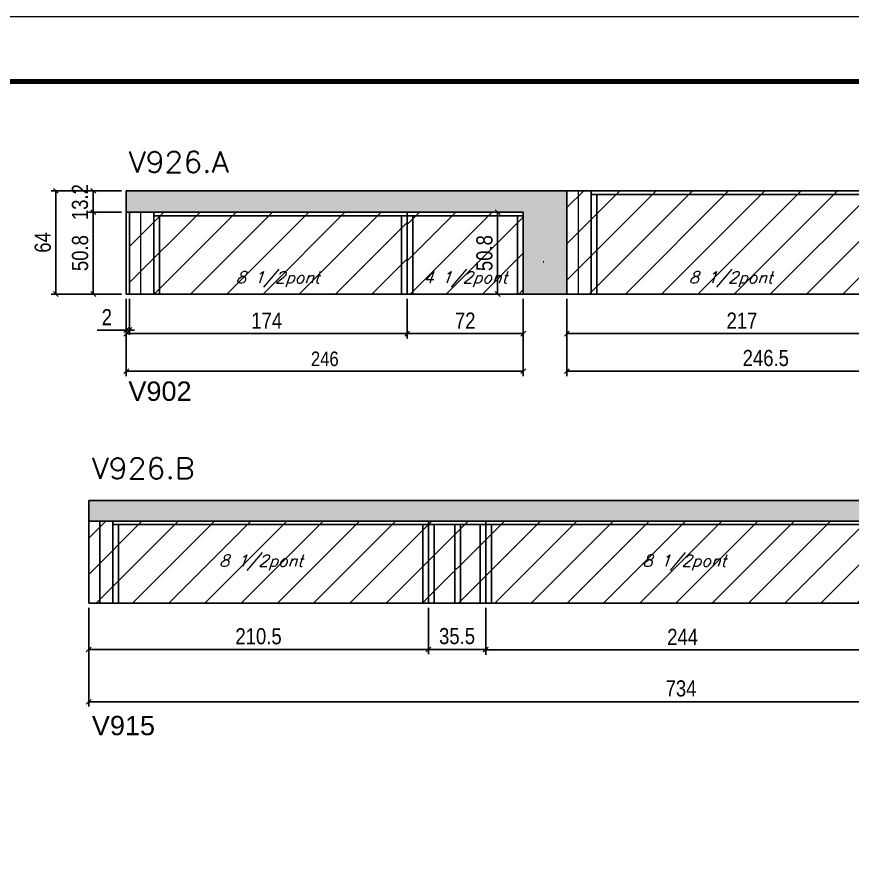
# Model space of a CAD drawing. Extents: x -20960 to -5926, y -2106 to 21915.
# Drawn here: x -10194 to -9676, y 12202 to 12727 of the extents above; entities that cross this region are included whole.
import ezdxf

# ---------------------------------------------------------------- set-up
doc = ezdxf.new("R2010")
doc.units = 0
doc.linetypes.add('DASHED', pattern=[0.75, 0.5, -0.25])
for name, color, linetype in [('5', 5, 'Continuous'), ('COTA', 241, 'Continuous'), ('Painéis', 200, 'Continuous'), ('Reaproveitamento', 251, 'Continuous'), ('SARR_2.2x7', 40, 'Continuous'), ('SARR_3.5x7', 81, 'Continuous'), ('texto', 7, 'Continuous')]:
    doc.layers.add(name, color=color, linetype=linetype)
for name, color, linetype, lineweight in [('Folhas', 255, 'Continuous', 9), ('Sarr 2.2x7', 40, 'Continuous', 9), ('SARRAFO DE PRESSAO', 251, 'DASHED', 9), ('Texto Seção', 7, 'Continuous', 15)]:
    doc.layers.add(name, color=color, linetype=linetype, lineweight=lineweight)
doc.styles.add('COTA TECNICA', font='techl___.ttf', dxfattribs={"height": 10})
doc.styles.add('COTA TECNICA-50', font='techl___.ttf', dxfattribs={"height": 9})
doc.styles.add('REGUA-120', font='ROMANS.shx', dxfattribs={"height": 15})
doc.styles.add('Romans', font='romans.shx')
doc.styles.get("Standard").update_dxf_attribs({"font": 'arial.ttf'})
doc.dimstyles.new('COTA PAINEL-50', dxfattribs={"dimtxt": 9, "dimasz": 3, "dimexe": 3, "dimexo": 3, "dimgap": 3, "dimtad": 1, "dimdec": 1, "dimzin": 12, "dimdsep": 46, "dimtxsty": 'COTA TECNICA-50', "dimblk1": 'OBLIQUE', "dimblk2": 'OBLIQUE', "dimsah": 1, "dimcen": 0.9, "dimclrd": 4, "dimclre": 4, "dimclrt": 240, "dimadec": 1, "dimazin": 3, "dimtfac": 1, "dimtdec": 1, "dimtmove": 0, "dimatfit": 3, "dimfxl": 1, "dimtolj": 1, "dimtzin": 12, "dimarcsym": 0})
doc.dimstyles.new('PAINEL', dxfattribs={"dimtxt": 10, "dimasz": 3, "dimexe": 3, "dimexo": 3, "dimgap": 3, "dimtad": 1, "dimdec": 1, "dimzin": 12, "dimdsep": 46, "dimtxsty": 'COTA TECNICA', "dimblk1": 'OBLIQUE', "dimblk2": 'OBLIQUE', "dimsah": 1, "dimcen": 0.9, "dimclrd": 4, "dimclre": 4, "dimclrt": 240, "dimadec": 1, "dimazin": 3, "dimtfac": 1, "dimtdec": 1, "dimtmove": 0, "dimatfit": 3, "dimfxl": 1, "dimtolj": 1, "dimtzin": 12, "dimarcsym": 0})
pattern_1 = [(45, (-149377.054, -10102.916), (-11.2253202, 11.2253202), [])]
pattern_2 = [(45, (-149354.583, -10171.927), (-11.2253202, 11.2253202), [])]

# ---------------------------------------------------------------- blocks, each defined once
blk = doc.blocks.new('9999999999')
at = {"layer": 'Folhas'}
blk.add_lwpolyline([(98138.98, 34190.21), (99623.98, 34190.21), (99623.98, 35240.21), (98138.98, 35240.21)], close=True, dxfattribs=at)
at = {"layer": 'Folhas', "color": 30, "const_width": 3}
blk.add_lwpolyline([(98213.98, 34230.21), (99583.98, 34230.21), (99583.98, 35200.21), (98213.98, 35200.21)], close=True, dxfattribs=at)
blk = doc.blocks.new('_Oblique')
at = {"color": 0, "linetype": 'ByBlock', "lineweight": -2}
blk.add_line((-0.5, -0.5), (0.5, 0.5), dxfattribs=at)
blk = doc.blocks.new('*D1269')
at = {"layer": 'COTA', "color": 4, "linetype": 'ByBlock', "lineweight": -2, "transparency": 16777216}
for p, q in [((-9903.47, 12360.58), (-9903.47, 12331.53)), ((-9659.47, 12360.58), (-9659.47, 12331.53)), ((-9903.47, 12334.53), (-9659.47, 12334.53))]:
    blk.add_line(p, q, dxfattribs=at)
at = {"layer": 'Defpoints', "color": 0, "linetype": 'ByBlock', "transparency": 16777216}
for p in [(-9903.47, 12363.58), (-9659.47, 12363.58), (-9659.47, 12334.53)]:
    blk.add_point(p, dxfattribs=at)
at = {"layer": 'COTA', "color": 4, "linetype": 'ByBlock', "lineweight": -2, "transparency": 16777216, "xscale": 3, "yscale": 3, "zscale": 3, "rotation": 180}
blk.add_blockref('_Oblique', (-9903.47, 12334.53), dxfattribs=at)
at = {"layer": 'COTA', "color": 4, "linetype": 'ByBlock', "lineweight": -2, "transparency": 16777216, "xscale": 3, "yscale": 3, "zscale": 3}
blk.add_blockref('_Oblique', (-9659.47, 12334.53), dxfattribs=at)
at = {"layer": 'COTA', "color": 240, "linetype": 'ByBlock', "transparency": 16777216, "insert": (-9781.47, 12342.6), "char_height": 10, "attachment_point": 5, "style": 'COTA TECNICA'}
blk.add_mtext('\\A1;244', dxfattribs=at)
blk = doc.blocks.new('*D1272')
at = {"layer": 'COTA', "color": 4, "linetype": 'ByBlock', "lineweight": -2, "transparency": 16777216}
for p, q in [((-9853.17, 12552.03), (-9853.17, 12527.53)), ((-9636.17, 12552.03), (-9636.17, 12527.53)), ((-9853.17, 12530.53), (-9636.17, 12530.53))]:
    blk.add_line(p, q, dxfattribs=at)
at = {"layer": 'Defpoints', "color": 0, "linetype": 'ByBlock', "transparency": 16777216}
for p in [(-9853.17, 12555.03), (-9636.17, 12555.03), (-9636.17, 12530.53)]:
    blk.add_point(p, dxfattribs=at)
at = {"layer": 'COTA', "color": 4, "linetype": 'ByBlock', "lineweight": -2, "transparency": 16777216, "xscale": 3, "yscale": 3, "zscale": 3, "rotation": 180}
blk.add_blockref('_Oblique', (-9853.17, 12530.53), dxfattribs=at)
at = {"layer": 'COTA', "color": 4, "linetype": 'ByBlock', "lineweight": -2, "transparency": 16777216, "xscale": 3, "yscale": 3, "zscale": 3}
blk.add_blockref('_Oblique', (-9636.17, 12530.53), dxfattribs=at)
at = {"layer": 'COTA', "color": 240, "linetype": 'ByBlock', "transparency": 16777216, "insert": (-9744.67, 12538.6), "char_height": 10, "attachment_point": 5, "style": 'COTA TECNICA'}
blk.add_mtext('\\A1;217', dxfattribs=at)
blk = doc.blocks.new('*D1275')
at = {"layer": 'COTA', "color": 4, "linetype": 'ByBlock', "lineweight": -2, "transparency": 16777216}
for p, q in [((-9853.17, 12552.03), (-9853.17, 12504.25)), ((-9606.67, 12552.03), (-9606.67, 12504.25)), ((-9853.17, 12507.25), (-9606.67, 12507.25))]:
    blk.add_line(p, q, dxfattribs=at)
at = {"layer": 'Defpoints', "color": 0, "linetype": 'ByBlock', "transparency": 16777216}
for p in [(-9853.17, 12555.03), (-9606.67, 12555.03), (-9606.67, 12507.25)]:
    blk.add_point(p, dxfattribs=at)
at = {"layer": 'COTA', "color": 4, "linetype": 'ByBlock', "lineweight": -2, "transparency": 16777216, "xscale": 3, "yscale": 3, "zscale": 3, "rotation": 180}
blk.add_blockref('_Oblique', (-9853.17, 12507.25), dxfattribs=at)
at = {"layer": 'COTA', "color": 4, "linetype": 'ByBlock', "lineweight": -2, "transparency": 16777216, "xscale": 3, "yscale": 3, "zscale": 3}
blk.add_blockref('_Oblique', (-9606.67, 12507.25), dxfattribs=at)
at = {"layer": 'COTA', "color": 240, "linetype": 'ByBlock', "transparency": 16777216, "insert": (-9729.92, 12515.36), "char_height": 10, "attachment_point": 5, "style": 'COTA TECNICA'}
blk.add_mtext('\\A1;246.5', dxfattribs=at)
blk = doc.blocks.new('*D1276')
at = {"layer": 'COTA', "color": 4, "linetype": 'ByBlock', "lineweight": -2, "transparency": 16777216}
for p, q in [((-10129.17, 12605.83), (-10149.61, 12605.83)), ((-10146.61, 12555.03), (-10146.61, 12605.83)), ((-10129.17, 12555.03), (-10149.61, 12555.03))]:
    blk.add_line(p, q, dxfattribs=at)
at = {"layer": 'Defpoints', "color": 0, "linetype": 'ByBlock', "transparency": 16777216}
for p in [(-10146.61, 12605.83), (-10126.17, 12605.83), (-10126.17, 12555.03)]:
    blk.add_point(p, dxfattribs=at)
at = {"layer": 'COTA', "color": 4, "linetype": 'ByBlock', "lineweight": -2, "transparency": 16777216, "xscale": 3, "yscale": 3, "zscale": 3}
for p, rotation in [((-10146.61, 12605.83), 90), ((-10146.61, 12555.03), 270)]:
    blk.add_blockref('_Oblique', p, dxfattribs=dict(at, rotation=rotation))
at = {"layer": 'COTA', "color": 240, "linetype": 'ByBlock', "transparency": 16777216, "insert": (-10154.74, 12580.43), "char_height": 10, "attachment_point": 5, "rotation": 90, "style": 'COTA TECNICA'}
blk.add_mtext('\\A1;50.8', dxfattribs=at)
blk = doc.blocks.new('*D1277')
at = {"layer": 'COTA', "color": 4, "linetype": 'ByBlock', "lineweight": -2, "transparency": 16777216}
for p, q in [((-10129.17, 12619.03), (-10149.61, 12619.03)), ((-10146.61, 12605.83), (-10146.61, 12619.03)), ((-10129.17, 12605.83), (-10149.61, 12605.83))]:
    blk.add_line(p, q, dxfattribs=at)
at = {"layer": 'Defpoints', "color": 0, "linetype": 'ByBlock', "transparency": 16777216}
for p in [(-10146.61, 12619.03), (-10126.17, 12619.03), (-10126.17, 12605.83)]:
    blk.add_point(p, dxfattribs=at)
at = {"layer": 'COTA', "color": 4, "linetype": 'ByBlock', "lineweight": -2, "transparency": 16777216, "xscale": 3, "yscale": 3, "zscale": 3}
for p, rotation in [((-10146.61, 12619.03), 90), ((-10146.61, 12605.83), 270)]:
    blk.add_blockref('_Oblique', p, dxfattribs=dict(at, rotation=rotation))
at = {"layer": 'COTA', "color": 240, "linetype": 'ByBlock', "transparency": 16777216, "insert": (-10154.83, 12612.03), "char_height": 10, "attachment_point": 5, "rotation": 90, "style": 'COTA TECNICA'}
blk.add_mtext('\\A1;13.2', dxfattribs=at)
blk = doc.blocks.new('*D1524')
at = {"layer": 'COTA', "color": 4, "lineweight": -2, "transparency": 16777216}
for p, q in [((-10126.17, 12552.03), (-10126.17, 12529.73)), ((-10124.17, 12552.03), (-10124.17, 12529.73)), ((-10126.17, 12532.73), (-10144.28, 12532.73)), ((-10124.17, 12532.73), (-10126.17, 12532.73)), ((-10124.17, 12532.73), (-10121.17, 12532.73))]:
    blk.add_line(p, q, dxfattribs=at)
at = {"layer": 'Defpoints', "color": 0, "transparency": 16777216}
for p in [(-10126.17, 12555.03), (-10124.17, 12555.03), (-10126.17, 12532.73)]:
    blk.add_point(p, dxfattribs=at)
at = {"layer": 'COTA', "color": 4, "lineweight": -2, "transparency": 16777216, "xscale": 3, "yscale": 3, "zscale": 3}
blk.add_blockref('_Oblique', (-10126.17, 12532.73), dxfattribs=at)
at = {"layer": 'COTA', "color": 4, "lineweight": -2, "transparency": 16777216, "xscale": 3, "yscale": 3, "zscale": 3, "rotation": 180}
blk.add_blockref('_Oblique', (-10124.17, 12532.73), dxfattribs=at)
at = {"layer": 'COTA', "color": 240, "transparency": 16777216, "insert": (-10138.23, 12540.73), "char_height": 10, "attachment_point": 5, "style": 'COTA TECNICA'}
blk.add_mtext('\\A1;2', dxfattribs=at)
blk = doc.blocks.new('*D1525')
at = {"layer": 'COTA', "color": 4, "lineweight": -2, "transparency": 16777216}
for p, q in [((-10149.47, 12360.58), (-10149.47, 12331.8)), ((-9938.97, 12360.58), (-9938.97, 12331.8)), ((-10149.47, 12334.8), (-9938.97, 12334.8))]:
    blk.add_line(p, q, dxfattribs=at)
at = {"layer": 'Defpoints', "color": 0, "transparency": 16777216}
for p in [(-10149.47, 12363.58), (-9938.97, 12363.58), (-9938.97, 12334.8)]:
    blk.add_point(p, dxfattribs=at)
at = {"layer": 'COTA', "color": 4, "lineweight": -2, "transparency": 16777216, "xscale": 3, "yscale": 3, "zscale": 3, "rotation": 180}
blk.add_blockref('_Oblique', (-10149.47, 12334.8), dxfattribs=at)
at = {"layer": 'COTA', "color": 4, "lineweight": -2, "transparency": 16777216, "xscale": 3, "yscale": 3, "zscale": 3}
blk.add_blockref('_Oblique', (-9938.97, 12334.8), dxfattribs=at)
at = {"layer": 'COTA', "color": 240, "transparency": 16777216, "insert": (-10044.22, 12342.91), "char_height": 10, "attachment_point": 5, "style": 'COTA TECNICA'}
blk.add_mtext('\\A1;210.5', dxfattribs=at)
blk = doc.blocks.new('*D1526')
at = {"layer": 'COTA', "color": 4, "lineweight": -2, "transparency": 16777216}
for p, q in [((-9938.97, 12360.58), (-9938.97, 12331.8)), ((-9903.47, 12360.58), (-9903.47, 12331.8)), ((-9938.97, 12334.8), (-9903.47, 12334.8))]:
    blk.add_line(p, q, dxfattribs=at)
at = {"layer": 'Defpoints', "color": 0, "transparency": 16777216}
for p in [(-9938.97, 12363.58), (-9903.47, 12363.58), (-9903.47, 12334.8)]:
    blk.add_point(p, dxfattribs=at)
at = {"layer": 'COTA', "color": 4, "lineweight": -2, "transparency": 16777216, "xscale": 3, "yscale": 3, "zscale": 3, "rotation": 180}
blk.add_blockref('_Oblique', (-9938.97, 12334.8), dxfattribs=at)
at = {"layer": 'COTA', "color": 4, "lineweight": -2, "transparency": 16777216, "xscale": 3, "yscale": 3, "zscale": 3}
blk.add_blockref('_Oblique', (-9903.47, 12334.8), dxfattribs=at)
at = {"layer": 'COTA', "color": 240, "transparency": 16777216, "insert": (-9921.22, 12343.02), "char_height": 10, "attachment_point": 5, "style": 'COTA TECNICA'}
blk.add_mtext('\\A1;35.5', dxfattribs=at)
blk = doc.blocks.new('*D1527')
at = {"layer": 'COTA', "color": 4, "lineweight": -2, "transparency": 16777216}
for p, q in [((-10129.17, 12619.03), (-10172.79, 12619.03)), ((-10169.79, 12555.03), (-10169.79, 12619.03)), ((-10129.17, 12555.03), (-10172.79, 12555.03))]:
    blk.add_line(p, q, dxfattribs=at)
at = {"layer": 'Defpoints', "color": 0, "transparency": 16777216}
for p in [(-10169.79, 12619.03), (-10126.17, 12619.03), (-10126.17, 12555.03)]:
    blk.add_point(p, dxfattribs=at)
at = {"layer": 'COTA', "color": 4, "lineweight": -2, "transparency": 16777216, "xscale": 3, "yscale": 3, "zscale": 3}
for p, rotation in [((-10169.79, 12619.03), 90), ((-10169.79, 12555.03), 270)]:
    blk.add_blockref('_Oblique', p, dxfattribs=dict(at, rotation=rotation))
at = {"layer": 'COTA', "color": 240, "transparency": 16777216, "insert": (-10177.89, 12587.03), "char_height": 10, "attachment_point": 5, "rotation": 90, "style": 'COTA TECNICA'}
blk.add_mtext('\\A1;64', dxfattribs=at)
blk = doc.blocks.new('*D1529')
at = {"layer": 'COTA', "color": 4, "lineweight": -2, "ltscale": 25, "transparency": 16777216}
for p, q in [((-10149.47, 12360.58), (-10149.47, 12299.37)), ((-9415.47, 12360.58), (-9415.47, 12299.37)), ((-9415.47, 12302.37), (-10149.47, 12302.37))]:
    blk.add_line(p, q, dxfattribs=at)
at = {"layer": 'Defpoints', "color": 0, "ltscale": 25, "transparency": 16777216}
for p in [(-10149.47, 12363.58), (-9415.47, 12363.58), (-10149.47, 12302.37)]:
    blk.add_point(p, dxfattribs=at)
at = {"layer": 'COTA', "color": 4, "lineweight": -2, "ltscale": 25, "transparency": 16777216, "xscale": 3, "yscale": 3, "zscale": 3, "rotation": 180}
blk.add_blockref('_Oblique', (-10149.47, 12302.37), dxfattribs=at)
at = {"layer": 'COTA', "color": 4, "lineweight": -2, "ltscale": 25, "transparency": 16777216, "xscale": 3, "yscale": 3, "zscale": 3}
blk.add_blockref('_Oblique', (-9415.47, 12302.37), dxfattribs=at)
at = {"layer": 'COTA', "color": 240, "ltscale": 25, "transparency": 16777216, "insert": (-9782.47, 12310.58), "char_height": 10, "attachment_point": 5, "style": 'COTA TECNICA'}
blk.add_mtext('\\A1;734', dxfattribs=at)
blk = doc.blocks.new('*D1530')
at = {"layer": 'COTA', "color": 4, "lineweight": -2, "ltscale": 25, "transparency": 16777216}
for p, q in [((-10126.17, 12552.03), (-10126.17, 12527.53)), ((-9952.17, 12552.03), (-9952.17, 12527.53)), ((-10126.17, 12530.53), (-9952.17, 12530.53))]:
    blk.add_line(p, q, dxfattribs=at)
at = {"layer": 'Defpoints', "color": 0, "ltscale": 25, "transparency": 16777216}
for p in [(-10126.17, 12555.03), (-9952.17, 12555.03), (-9952.17, 12530.53)]:
    blk.add_point(p, dxfattribs=at)
at = {"layer": 'COTA', "color": 4, "lineweight": -2, "ltscale": 25, "transparency": 16777216, "xscale": 3, "yscale": 3, "zscale": 3, "rotation": 180}
blk.add_blockref('_Oblique', (-10126.17, 12530.53), dxfattribs=at)
at = {"layer": 'COTA', "color": 4, "lineweight": -2, "ltscale": 25, "transparency": 16777216, "xscale": 3, "yscale": 3, "zscale": 3}
blk.add_blockref('_Oblique', (-9952.17, 12530.53), dxfattribs=at)
at = {"layer": 'COTA', "color": 240, "ltscale": 25, "transparency": 16777216, "insert": (-10039.17, 12538.6), "char_height": 10, "attachment_point": 5, "style": 'COTA TECNICA'}
blk.add_mtext('\\A1;174', dxfattribs=at)
blk = doc.blocks.new('*D1531')
at = {"layer": 'COTA', "color": 4, "lineweight": -2, "ltscale": 25, "transparency": 16777216}
for p, q in [((-9952.17, 12552.03), (-9952.17, 12527.53)), ((-9880.17, 12552.03), (-9880.17, 12527.53)), ((-9952.17, 12530.53), (-9880.17, 12530.53))]:
    blk.add_line(p, q, dxfattribs=at)
at = {"layer": 'Defpoints', "color": 0, "ltscale": 25, "transparency": 16777216}
for p in [(-9952.17, 12555.03), (-9880.17, 12555.03), (-9880.17, 12530.53)]:
    blk.add_point(p, dxfattribs=at)
at = {"layer": 'COTA', "color": 4, "lineweight": -2, "ltscale": 25, "transparency": 16777216, "xscale": 3, "yscale": 3, "zscale": 3, "rotation": 180}
blk.add_blockref('_Oblique', (-9952.17, 12530.53), dxfattribs=at)
at = {"layer": 'COTA', "color": 4, "lineweight": -2, "ltscale": 25, "transparency": 16777216, "xscale": 3, "yscale": 3, "zscale": 3}
blk.add_blockref('_Oblique', (-9880.17, 12530.53), dxfattribs=at)
at = {"layer": 'COTA', "color": 240, "ltscale": 25, "transparency": 16777216, "insert": (-9916.17, 12538.6), "char_height": 10, "attachment_point": 5, "style": 'COTA TECNICA'}
blk.add_mtext('\\A1;72', dxfattribs=at)
blk = doc.blocks.new('*D1535')
at = {"layer": 'COTA', "color": 4, "lineweight": -2, "ltscale": 25, "transparency": 16777216}
for p, q in [((-9883.17, 12605.83), (-9899.08, 12605.83)), ((-9896.08, 12605.83), (-9896.08, 12555.03)), ((-9883.17, 12555.03), (-9899.08, 12555.03))]:
    blk.add_line(p, q, dxfattribs=at)
at = {"layer": 'Defpoints', "color": 0, "ltscale": 25, "transparency": 16777216}
for p in [(-9880.17, 12605.83), (-9896.08, 12555.03), (-9880.17, 12555.03)]:
    blk.add_point(p, dxfattribs=at)
at = {"layer": 'COTA', "color": 4, "lineweight": -2, "ltscale": 25, "transparency": 16777216, "xscale": 3, "yscale": 3, "zscale": 3}
for p, rotation in [((-9896.08, 12605.83), 90), ((-9896.08, 12555.03), 270)]:
    blk.add_blockref('_Oblique', p, dxfattribs=dict(at, rotation=rotation))
at = {"layer": 'COTA', "color": 240, "ltscale": 25, "transparency": 16777216, "insert": (-9904.22, 12580.43), "char_height": 10, "attachment_point": 5, "rotation": 90, "style": 'COTA TECNICA'}
blk.add_mtext('\\A1;50.8', dxfattribs=at)
blk = doc.blocks.new('*D1550')
at = {"layer": 'COTA', "color": 4, "lineweight": -2, "transparency": 16777216}
for p, q in [((-10126.17, 12552.03), (-10126.17, 12504.25)), ((-9880.17, 12552.03), (-9880.17, 12504.25)), ((-9880.17, 12507.25), (-10126.17, 12507.25))]:
    blk.add_line(p, q, dxfattribs=at)
at = {"layer": 'Defpoints', "color": 0, "transparency": 16777216}
for p in [(-10126.17, 12555.03), (-9880.17, 12555.03), (-10126.17, 12507.25)]:
    blk.add_point(p, dxfattribs=at)
at = {"layer": 'COTA', "color": 4, "lineweight": -2, "transparency": 16777216, "xscale": 3, "yscale": 3, "zscale": 3, "rotation": 180}
blk.add_blockref('_Oblique', (-10126.17, 12507.25), dxfattribs=at)
at = {"layer": 'COTA', "color": 4, "lineweight": -2, "transparency": 16777216, "xscale": 3, "yscale": 3, "zscale": 3}
blk.add_blockref('_Oblique', (-9880.17, 12507.25), dxfattribs=at)
at = {"layer": 'COTA', "color": 240, "transparency": 16777216, "insert": (-10003.17, 12514.84), "char_height": 9, "attachment_point": 5, "style": 'COTA TECNICA-50'}
blk.add_mtext('\\A1;246', dxfattribs=at)

msp = doc.modelspace()

# ---------------------------------------------------------------- hatches: boundary and pattern name
at = {"layer": 'COTA', "ltscale": 25}
h = msp.add_hatch(dxfattribs=at)
h.set_pattern_fill('AR-CONC', color=256, scale=0.03)
h.set_pattern_definition([(50, (-150939.5833, -10171.927), (5.46554007, -0.47817257), [0.5715, -6.2865]), (355, (-150939.583, -10171.927), (-1.05730264, 5.73170536), [0.4572, -5.02921753]), (100.4514447, (-150939.128, -10171.967), (4.40823741, 5.25353256), [0.48570026, -5.34270734]), (46.1842, (-150939.583, -10170.403), (8.13237123, -1.26126984), [0.85725, -9.42975]), (96.6355576, (-150938.9056, -10170.508), (7.122124, 7.42278374), [0.7285507, -8.01406824]), (351.184151, (-150939.583, -10170.403), (7.122124, 7.42278374), [0.685799, -7.54379196]), (21, (-150938.8213, -10170.784), (4.54843174, -3.06795595), [0.5715, -6.2865]), (326, (-150938.821, -10170.784), (1.85406085, 5.52563898), [0.4572, -5.0292]), (71.451445, (-150938.442, -10171.0396), (6.40249258, 2.45768307), [0.48570026, -5.34269813]), (37.5, (-150939.5833, -10171.927), (0.092658098, 2.536651166), [0, -4.96824, 0, -5.1054, 0, -5.04825]), (7.5, (-150939.5833, -10171.927), (2.004589875, 3.005417245), [0, -2.91084, 0, -4.85394, 0, -1.92405]), (327.5, (-150941.2825, -10171.927), (4.067717855, -0.17186232), [0, -1.905, 0, -5.9436, 0, -7.8867]), (317.5, (-150942.0445, -10171.927), (4.44387544, 0.76279473), [0, -2.4765, 0, -3.94716, 0, -5.6007])])
h.paths.add_polyline_path([(-9853.17, 12619.03), (-10126.17, 12619.03), (-10126.17, 12605.83), (-9952.17, 12605.83), (-9880.17, 12605.83), (-9880.17, 12555.03), (-9853.17, 12555.03)])
at = {"layer": 'COTA', "linetype": 'ByBlock'}
h = msp.add_hatch(dxfattribs=at)
h.set_pattern_fill('AR-CONC', color=256, scale=0.03)
h.set_pattern_definition([(50, (-150973.2686, -17161.2784), (5.46554007, -0.47817257), [0.5715, -6.2865]), (355, (-150973.2686, -17161.2784), (-1.05730264, 5.73170536), [0.4572, -5.02921753]), (100.4514447, (-150972.813, -17161.318), (4.40823741, 5.25353256), [0.48570026, -5.34270734]), (46.1842, (-150973.2686, -17159.7544), (8.13237123, -1.26126984), [0.85725, -9.42975]), (96.6355576, (-150972.591, -17159.8595), (7.122124, 7.42278374), [0.7285507, -8.01406824]), (351.184151, (-150973.2686, -17159.754), (7.122124, 7.42278374), [0.685799, -7.54379196]), (21, (-150972.5066, -17160.1354), (4.54843174, -3.06795595), [0.5715, -6.2865]), (326, (-150972.5066, -17160.1354), (1.85406085, 5.52563898), [0.4572, -5.0292]), (71.451445, (-150972.1275, -17160.391), (6.40249258, 2.45768307), [0.48570026, -5.34269813]), (37.5, (-150973.2686, -17161.2784), (0.092658098, 2.536651166), [0, -4.96824, 0, -5.1054, 0, -5.04825]), (7.5, (-150973.2686, -17161.2784), (2.004589875, 3.005417245), [0, -2.91084, 0, -4.85394, 0, -1.92405]), (327.5, (-150974.9678, -17161.2784), (4.067717855, -0.17186232), [0, -1.905, 0, -5.9436, 0, -7.8867]), (317.5, (-150975.73, -17161.2784), (4.44387544, 0.76279473), [0, -2.4765, 0, -3.94716, 0, -5.6007])])
h.paths.add_polyline_path([(-9415.47, 12414.38), (-9415.47, 12427.06), (-10149.47, 12427.06), (-10149.47, 12414.38)])
at = {"layer": 'Reaproveitamento', "ltscale": 25}
h = msp.add_hatch(dxfattribs=at)
h.set_pattern_fill('ANSI31', color=256, scale=5)
h.set_pattern_definition(pattern_2)
h.paths.add_polyline_path([(-9636.17, 12555.03), (-9636.17, 12619.03), (-9853.17, 12619.03), (-9853.17, 12555.03)])
h.paths.add_polyline_path([(-9784.71, 12556.91), (-9723.23, 12556.91), (-9718.23, 12571.43), (-9779.71, 12571.43)], flags=24)
h = msp.add_hatch(dxfattribs=at)
h.set_pattern_fill('ANSI31', color=256, scale=5)
h.set_pattern_definition(pattern_2)
h.paths.add_polyline_path([(-10124.17, 12605.83), (-10124.17, 12555.03), (-9952.17, 12555.03), (-9952.17, 12605.83)])
at = {"layer": 'Reaproveitamento'}
h = msp.add_hatch(dxfattribs=at)
h.set_pattern_fill('ANSI31', color=256, scale=5)
h.set_pattern_definition([(45, (-46.264, -3112.152), (-11.22532, 11.22532), [])])
h.paths.add_polyline_path([(-9952.17, 12605.83), (-9952.17, 12555.03), (-9880.17, 12555.03), (-9880.17, 12605.83)])
at = {"layer": 'Reaproveitamento', "ltscale": 25}
h = msp.add_hatch(dxfattribs=at)
h.set_pattern_fill('ANSI31', color=256, scale=5)
h.set_pattern_definition(pattern_1)
h.paths.add_polyline_path([(-9938.97, 12363.58), (-9938.97, 12414.38), (-10149.47, 12414.38), (-10149.47, 12363.58)])
h = msp.add_hatch(dxfattribs=at)
h.set_pattern_fill('ANSI31', color=256, scale=5)
h.set_pattern_definition(pattern_1)
h.paths.add_polyline_path([(-9903.47, 12414.38), (-9938.97, 12414.38), (-9938.97, 12363.58), (-9903.47, 12363.58)])
h = msp.add_hatch(dxfattribs=at)
h.set_pattern_fill('ANSI31', color=256, scale=5)
h.set_pattern_definition(pattern_1)
h.paths.add_polyline_path([(-9903.47, 12414.38), (-9903.47, 12363.58), (-9659.47, 12363.58), (-9659.47, 12414.38)])
h.paths.add_polyline_path([(-9813.5, 12381.32), (-9752.02, 12381.32), (-9747.02, 12395.84), (-9808.5, 12395.84)], flags=24)

# ---------------------------------------------------------------- linework, layer by layer
at = {"layer": 'COTA', "linetype": 'ByBlock'}
for p, q in [((-10126.17, 12619.03), (-9853.17, 12619.03)), ((-10126.17, 12605.83), (-10126.17, 12619.03)), ((-10149.47, 12414.38), (-10149.47, 12427.06)), ((-10149.47, 12427.06), (-9415.47, 12427.06))]:
    msp.add_line(p, q, dxfattribs=at)
at = {"layer": 'COTA', "ltscale": 25}
msp.add_line((-9880.17, 12555.03), (-9853.17, 12555.03), dxfattribs=at)
at = {"layer": 'Painéis', "linetype": 'ByBlock'}
for p, q in [((-9452.17, 12619.03), (-9853.17, 12619.03)), ((-9853.17, 12619.03), (-9853.17, 12555.03)), ((-9952.17, 12605.83), (-10126.17, 12605.83)), ((-10126.17, 12605.83), (-10126.17, 12555.03)), ((-10124.17, 12605.83), (-10124.17, 12555.03)), ((-9880.17, 12605.83), (-9952.17, 12605.83)), ((-9952.17, 12605.83), (-9952.17, 12605.83)), ((-9952.17, 12605.83), (-9952.17, 12555.03)), ((-9880.17, 12555.03), (-9880.17, 12605.83)), ((-9867.78, 12575.03), (-9867.45, 12575.03)), ((-10126.17, 12555.03), (-9880.17, 12555.03)), ((-9853.17, 12555.03), (-9392.17, 12555.03)), ((-10149.47, 12414.38), (-9415.47, 12414.38)), ((-10149.47, 12414.38), (-10149.47, 12363.58)), ((-9938.97, 12414.38), (-9938.97, 12363.58)), ((-9903.47, 12414.38), (-9903.47, 12363.58)), ((-10149.47, 12363.58), (-9415.47, 12363.58))]:
    msp.add_line(p, q, dxfattribs=at)
at = {"layer": 'Sarr 2.2x7'}
for p, q in [((-9846.17, 12619.03), (-9846.17, 12555.03)), ((-10117.17, 12555.03), (-10117.17, 12605.83))]:
    msp.add_line(p, q, dxfattribs=at)
at = {"layer": 'SARR_2.2x7', "linetype": 'Continuous'}
for p, q in [((-9452.17, 12616.83), (-9838.17, 12616.83)), ((-9952.17, 12603.63), (-10109.17, 12603.63)), ((-9880.17, 12603.63), (-9952.17, 12603.63)), ((-10142.47, 12414.38), (-10142.47, 12363.58)), ((-10134.47, 12412.18), (-9430.47, 12412.18))]:
    msp.add_line(p, q, dxfattribs=at)
at = {"layer": 'SARR_3.5x7'}
for p, q in [((-9838.17, 12619.03), (-9838.17, 12555.03)), ((-9834.67, 12616.83), (-9834.67, 12555.03)), ((-10109.17, 12605.83), (-10109.17, 12555.03)), ((-9880.17, 12605.83), (-9880.17, 12555.03)), ((-10105.67, 12603.63), (-10105.67, 12555.03)), ((-9955.67, 12603.63), (-9955.67, 12555.03)), ((-9948.67, 12603.63), (-9948.67, 12555.03)), ((-9883.67, 12603.63), (-9883.67, 12555.03)), ((-10134.47, 12414.38), (-10134.47, 12363.58)), ((-10130.97, 12412.18), (-10130.97, 12363.58)), ((-9942.47, 12412.18), (-9942.47, 12363.58)), ((-9935.47, 12412.18), (-9935.47, 12363.58)), ((-9922.64, 12412.18), (-9922.64, 12363.58)), ((-9919.14, 12412.18), (-9919.14, 12363.58)), ((-9906.97, 12412.18), (-9906.97, 12363.58)), ((-9899.97, 12412.18), (-9899.97, 12363.58))]:
    msp.add_line(p, q, dxfattribs=at)

# ---------------------------------------------------------------- block references
at = {"layer": 'SARRAFO DE PRESSAO', "color": 6, "linetype": 'ByBlock'}
msp.add_blockref('9999999999', (-108760.98, -22513.42), dxfattribs=at)

# ---------------------------------------------------------------- texts
at = {"layer": '5', "linetype": 'Continuous'}
for s, p in [('V902', (-10124.86, 12488.86)), ('V915', (-10147.5, 12281.64))]:
    msp.add_text(s, height=12, rotation=360, dxfattribs=at).set_placement(p)
at = {"layer": 'texto', "color": 2, "char_height": 7.2737, "attachment_point": 5, "style": 'Romans'}
for s, insert in [('{\\Q19;\\C256;8 1/2pont}', (-10032.33, 12564.17)), ('{\\Q19;\\C256;4 1/2pont}', (-9916.08, 12564.17)), ('{\\Q19;\\C256;8 1/2pont}', (-9751.65, 12564.17)), ('{\\Q19;\\C256;8 1/2pont}', (-10042.66, 12388.58)), ('{\\Q19;\\C256;8 1/2pont}', (-9780.43, 12388.58))]:
    msp.add_mtext(s, dxfattribs=dict(at, insert=insert))
at = {"layer": 'Texto Seção', "style": 'REGUA-120', "width": 1.05}
for s, p in [('V926.A', (-10124.72, 12630.38)), ('V926.B', (-10147.56, 12440.53))]:
    msp.add_text(s, height=13, dxfattribs=at).set_placement(p)

# ---------------------------------------------------------------- dimensions: what is measured, and where the dimension line sits
at = {"layer": 'COTA', "linetype": 'ByBlock'}
dim = msp.add_linear_dim(base=(-10146.61, 12619.03), p1=(-10126.17, 12605.83), p2=(-10126.17, 12619.03), angle=90, dimstyle='PAINEL', override={"dimtmove": 1}, dxfattribs=at)
dim.commit()
dim.dimension.update_dxf_attribs({"geometry": '*D1277', "text_midpoint": (-10146.61, 12612.03), "dimtype": 160})
at = {"layer": 'COTA'}
dim = msp.add_linear_dim(base=(-10169.79, 12619.03), p1=(-10126.17, 12555.03), p2=(-10126.17, 12619.03), angle=90, dimstyle='PAINEL', dxfattribs=at)
dim.commit()
dim.dimension.update_dxf_attribs({"geometry": '*D1527', "text_midpoint": (-10177.89, 12587.03)})
at = {"layer": 'COTA', "linetype": 'ByBlock'}
dim = msp.add_linear_dim(base=(-10146.61, 12605.83), p1=(-10126.17, 12555.03), p2=(-10126.17, 12605.83), angle=90, dimstyle='PAINEL', dxfattribs=at)
dim.commit()
dim.dimension.update_dxf_attribs({"geometry": '*D1276', "text_midpoint": (-10154.74, 12580.43)})
at = {"layer": 'COTA', "ltscale": 25}
dim = msp.add_linear_dim(base=(-9896.08, 12555.03), p1=(-9880.17, 12605.83), p2=(-9880.17, 12555.03), angle=90, dimstyle='PAINEL', dxfattribs=at)
dim.commit()
dim.dimension.update_dxf_attribs({"geometry": '*D1535', "text_midpoint": (-9896.08, 12580.43), "dimtype": 160})
at = {"layer": 'COTA'}
for base, p1, p2, dimstyle, picture, middle in [((-10126.17, 12532.73), (-10124.17, 12555.03), (-10126.17, 12555.03), 'PAINEL', '*D1524', (-10138.23, 12540.73)), ((-10126.17, 12507.25), (-9880.17, 12555.03), (-10126.17, 12555.03), 'COTA PAINEL-50', '*D1550', (-10003.17, 12514.84)), ((-9938.97, 12334.8), (-10149.47, 12363.58), (-9938.97, 12363.58), 'PAINEL', '*D1525', (-10044.22, 12342.91))]:
    dim = msp.add_linear_dim(base=base, p1=p1, p2=p2, dimstyle=dimstyle, dxfattribs=at)
    dim.commit()
    dim.dimension.update_dxf_attribs({"geometry": picture, "text_midpoint": middle})
at = {"layer": 'COTA', "ltscale": 25}
for base, p1, p2, picture, middle in [((-9952.17, 12530.53), (-10126.17, 12555.03), (-9952.17, 12555.03), '*D1530', (-10039.17, 12538.6)), ((-10149.47, 12302.37), (-9415.47, 12363.58), (-10149.47, 12363.58), '*D1529', (-9782.47, 12310.58))]:
    dim = msp.add_linear_dim(base=base, p1=p1, p2=p2, dimstyle='PAINEL', dxfattribs=at)
    dim.commit()
    dim.dimension.update_dxf_attribs({"geometry": picture, "text_midpoint": middle})
dim = msp.add_linear_dim(base=(-9880.17, 12530.53), p1=(-9952.17, 12555.03), p2=(-9880.17, 12555.03), dimstyle='PAINEL', override={"dimtmove": 1}, dxfattribs=at)
dim.commit()
dim.dimension.update_dxf_attribs({"geometry": '*D1531', "text_midpoint": (-9916.17, 12538.6)})
at = {"layer": 'COTA', "linetype": 'ByBlock'}
for base, p2, picture, middle in [((-9636.17, 12530.53), (-9636.17, 12555.03), '*D1272', (-9744.67, 12538.6)), ((-9606.67, 12507.25), (-9606.67, 12555.03), '*D1275', (-9729.92, 12515.36))]:
    dim = msp.add_linear_dim(base=base, p1=(-9853.17, 12555.03), p2=p2, dimstyle='PAINEL', dxfattribs=at)
    dim.commit()
    dim.dimension.update_dxf_attribs({"geometry": picture, "text_midpoint": middle})
at = {"layer": 'COTA'}
dim = msp.add_linear_dim(base=(-9903.47, 12334.8), p1=(-9938.97, 12363.58), p2=(-9903.47, 12363.58), dimstyle='PAINEL', override={"dimtmove": 1}, dxfattribs=at)
dim.commit()
dim.dimension.update_dxf_attribs({"geometry": '*D1526', "text_midpoint": (-9921.22, 12343.02)})
at = {"layer": 'COTA', "linetype": 'ByBlock'}
dim = msp.add_linear_dim(base=(-9659.47, 12334.53), p1=(-9903.47, 12363.58), p2=(-9659.47, 12363.58), dimstyle='PAINEL', override={"dimtmove": 1}, dxfattribs=at)
dim.commit()
dim.dimension.update_dxf_attribs({"geometry": '*D1269', "text_midpoint": (-9781.47, 12342.6)})

doc.saveas('drawing.dxf')
